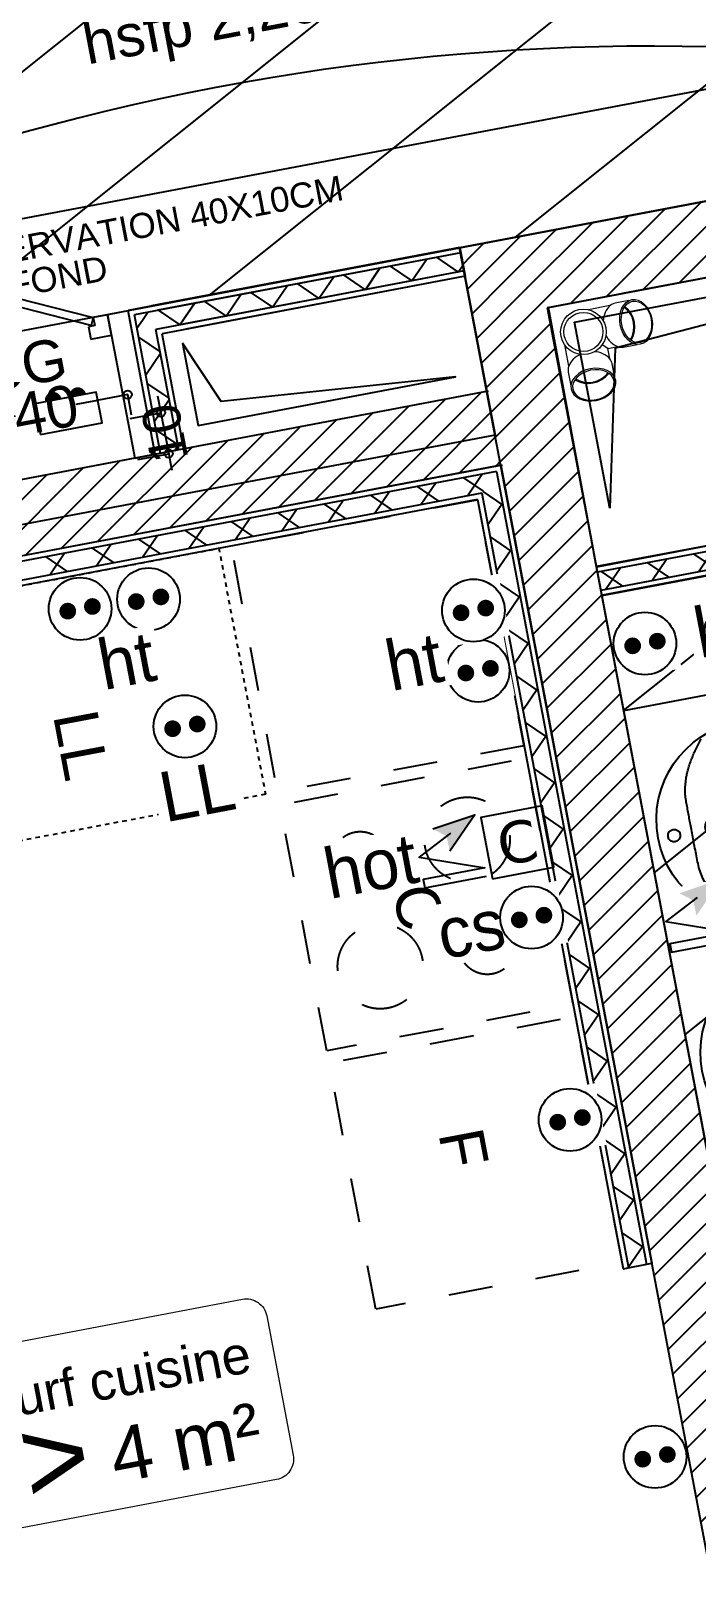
# Model space of a CAD drawing. Header units: centimetres. Extents: x 197412 to 267601, y -375791 to -305433.
# Drawn here: x 238656 to 240250, y -340925 to -337190 of the extents above; entities that cross this region are included whole.
import ezdxf

# ---------------------------------------------------------------- set-up
doc = ezdxf.new("R2010")
doc.units = ezdxf.units.CM
doc.header["$PDMODE"] = 67
doc.linetypes.add('Style de ligne -1', pattern=[0.41664, 0.20828, -0.20836])
for name, color, linetype in [('3-BAT C-Niveau 0', 250, 'Continuous'), ('prlm-EAU-CHU', 42, 'Continuous'), ('prlm-GT', 242, 'Continuous'), ('prlm-VMC', 62, 'Continuous')]:
    doc.layers.add(name, color=color, linetype=linetype)
for name, color, linetype, lineweight in [('FAUX PLAFOND', 9, 'Continuous', 25), ('prlm-ELEC-CFO', 1, 'Continuous', 25), ('RESERAVTION', 5, 'Continuous', 25)]:
    doc.layers.add(name, color=color, linetype=linetype, lineweight=lineweight)
doc.styles.add('Arial', font='arial.ttf')
doc.styles.add('Geneva', font='arial.ttf')
doc.styles.add('Helvetica', font='arial.ttf')
doc.styles.add('prlm-elec-cfo', font='comic.ttf', dxfattribs={"height": 12})
doc.styles.add('prlm-sejc', font='arial.ttf', dxfattribs={"height": 20})
doc.styles.get("Standard").update_dxf_attribs({"font": 'ARIALUNI.TTF', "height": 100})
doc.dimstyles.new('IS cotation 1_20ème', dxfattribs={"dimtxt": 90, "dimasz": 20, "dimexe": 0, "dimexo": 0, "dimgap": 3, "dimtad": 0, "dimdec": 0, "dimtxsty": 'Arial', "dimblk": 'ORIGIN', "dimcen": 0, "dimdle": 10, "dimclrd": 256, "dimclre": 256, "dimclrt": 256, "dimazin": 0, "dimtfac": 1, "dimtdec": 0, "dimtix": 1, "dimtmove": 0, "dimatfit": 0, "dimldrblk": 'ORIGIN', "dimfxl": 10, "dimfrac": 2, "dimtolj": 1, "dimlwd": -1, "dimlwe": 25, "dimarcsym": 0})
doc.dimstyles.get("Standard").update_dxf_attribs({"dimtxt": 100, "dimasz": 20, "dimexe": 0.18, "dimexo": 0.0625, "dimgap": 0, "dimtad": 0, "dimtoh": 1, "dimdec": 0, "dimlfac": 0.1, "dimzin": 0, "dimdsep": 46, "dimtxsty": 'Arial', "dimblk": 'ORIGIN', "dimcen": 0.09, "dimclrd": 256, "dimclre": 256, "dimclrt": 256, "dimadec": 0, "dimazin": 0, "dimtfac": 1, "dimtdec": 0, "dimtofl": 0, "dimtmove": 0, "dimatfit": 3, "dimldrblk": 'ORIGIN', "dimfxl": 1, "dimtolj": 1, "dimtzin": 0, "dimlwd": -1, "dimlwe": 25, "dimarcsym": 0})
pattern_1 = [(45, (82627.55, 127994.637), (-31.2347524, 39.0434405), [])]
pattern_2 = [(218.65981, (82441.66, 127994.64), (-199.24783, 287.75041), [])]

# ---------------------------------------------------------------- blocks, each defined once
blk = doc.blocks.new('xi.LL')
at = {"color": 0, "lineweight": 5}
blk.add_wipeout([(-7.5, -7.5), (7.5, -7.5), (7.5, 7.5), (-7.5, 7.5)], dxfattribs=at).dxf.layer = 'prlm-ELEC-CFO'
at = {"layer": 'prlm-ELEC-CFO', "color": 0, "linetype": 'ByBlock', "lineweight": 5, "const_width": 2}
for points in [[(-4, 0, 1), (-2, 0, 1)], [(2, 0, 1), (4, 0, 1)]]:
    blk.add_lwpolyline(points, format="xyb", close=True, dxfattribs=at)
at = {"layer": 'prlm-ELEC-CFO', "color": 0, "linetype": 'ByBlock', "lineweight": -2}
blk.add_circle((0, 0), 7.5, dxfattribs=at)
blk = doc.blocks.new('xi.HOT')
at = {"layer": 'prlm-ELEC-CFO', "lineweight": 5}
blk.add_hatch(color=0, dxfattribs=at).paths.add_polyline_path([(-3, 6), (-0.1, 3.7), (0, 0), (7.5, 7.5)])
at = {"layer": 'prlm-ELEC-CFO', "color": 0}
for points in [[(-3, 6), (7.5, 7.5), (0, 0)], [(0.95, 4.23), (-7.5, 0), (7.5, -5.5), (-7.5, -5.5), (-7.5, -7.5), (7.5, -7.5)]]:
    blk.add_lwpolyline(points, dxfattribs=at)
blk = doc.blocks.new('xi.PCS')
at = {"color": 0, "lineweight": 5}
blk.add_wipeout([(-7.5, -7.5), (7.5, -7.5), (7.5, 7.5), (-7.5, 7.5)], dxfattribs=at).dxf.layer = 'prlm-ELEC-CFO'
at = {"layer": 'prlm-ELEC-CFO', "color": 0, "linetype": 'ByBlock', "lineweight": 5, "const_width": 2}
for points in [[(-4, 0, 1), (-2, 0, 1)], [(2, 0, 1), (4, 0, 1)]]:
    blk.add_lwpolyline(points, format="xyb", close=True, dxfattribs=at)
at = {"layer": 'prlm-ELEC-CFO', "color": 0, "linetype": 'ByBlock', "lineweight": -2}
blk.add_circle((0, 0), 7.5, dxfattribs=at)
blk = doc.blocks.new('xi.SF32')
at = {"layer": 'prlm-ELEC-CFO', "color": 0, "flags": 128}
blk.add_lwpolyline([(-7.5, -7.5), (7.5, -7.5), (7.5, 7.5), (-7.5, 7.5)], close=True, dxfattribs=at)
at = {"layer": 'prlm-ELEC-CFO', "color": 0, "linetype": 'ByBlock', "insert": (0, 0), "char_height": 10, "width": 11.36, "attachment_point": 5}
blk.add_mtext('{\\fVerdana|b0|i0|c0|p34;C}', dxfattribs=at)
blk = doc.blocks.new('xi.PC')
at = {"color": 0, "lineweight": 5}
blk.add_wipeout([(-7.5, -7.5), (7.5, -7.5), (7.5, 7.5), (-7.5, 7.5)], dxfattribs=at).dxf.layer = 'prlm-ELEC-CFO'
at = {"layer": 'prlm-ELEC-CFO', "color": 0, "linetype": 'ByBlock', "lineweight": 5, "const_width": 2}
for points in [[(-4, 0, 1), (-2, 0, 1)], [(2, 0, 1), (4, 0, 1)]]:
    blk.add_lwpolyline(points, format="xyb", close=True, dxfattribs=at)
at = {"layer": 'prlm-ELEC-CFO', "color": 0, "linetype": 'ByBlock', "lineweight": -2}
blk.add_circle((0, 0), 7.5, dxfattribs=at)
blk = doc.blocks.new('xi.PCHT')
at = {"color": 0, "lineweight": 5}
blk.add_wipeout([(-7.5, -7.5), (7.5, -7.5), (7.5, 7.5), (-7.5, 7.5)], dxfattribs=at).dxf.layer = 'prlm-ELEC-CFO'
at = {"layer": 'prlm-ELEC-CFO', "color": 0, "linetype": 'ByBlock', "lineweight": 5, "const_width": 2}
for points in [[(-4, 0, 1), (-2, 0, 1)], [(2, 0, 1), (4, 0, 1)]]:
    blk.add_lwpolyline(points, format="xyb", close=True, dxfattribs=at)
at = {"layer": 'prlm-ELEC-CFO', "color": 0, "linetype": 'ByBlock', "lineweight": -2}
blk.add_circle((0, 0), 7.5, dxfattribs=at)
blk = doc.blocks.new('xi.4m²')
at = {"color": 0}
blk.add_wipeout([(-34.54, 20.54), (34.54, 20.54), (34.54, -20.54), (-34.54, -20.54)], dxfattribs=at).dxf.layer = 'prlm-ELEC-CFO'
at = {"layer": 'prlm-ELEC-CFO', "color": 0, "lineweight": 13}
blk.add_lwpolyline([(-31, 22), (31, 22, -0.414214), (36, 17), (36, -17, -0.414214), (31, -22), (-31, -22, -0.414214), (-36, -17), (-36, 17, -0.414214)], format="xyb", close=True, dxfattribs=at)
at = {"layer": 'prlm-ELEC-CFO', "color": 0, "attachment_point": 6, "line_spacing_factor": 0.8, "style": 'prlm-sejc'}
for s, insert, char_height in [('surf cuisine', (30.36, 8.9), 9), ('4 m²', (29.31, -9.19), 13)]:
    blk.add_mtext(s, dxfattribs=dict(at, insert=insert, char_height=char_height))
at = {"layer": 'prlm-ELEC-CFO', "color": 0, "style": 'prlm-sejc', "flags": 8}
blk.add_attdef('?', (-28.3, -16.79), '', height=20, dxfattribs=at)
blk = doc.blocks.new('xi.BL')
at = {"color": 0, "lineweight": 5}
blk.add_wipeout([(-7.5, -7.5), (7.5, -7.5), (7.5, 7.5), (-7.5, 7.5)], dxfattribs=at).dxf.layer = 'prlm-ELEC-CFO'
at = {"layer": 'prlm-ELEC-CFO', "lineweight": 5}
blk.add_hatch(color=0, dxfattribs=at).paths.add_polyline_path([(-3, 6), (-0.1, 3.7), (0, 0), (7.5, 7.5)])
at = {"layer": 'prlm-ELEC-CFO', "color": 0}
blk.add_lwpolyline([(0.95, 4.23), (-7.5, 0), (7.5, -5.5), (-7.5, -5.5), (-7.5, -7.5), (7.5, -7.5)], dxfattribs=at)
blk = doc.blocks.new('xi.pcsg')
at = {"color": 0}
blk.add_wipeout([(-7.5, 7.5), (7.5, 7.5), (7.5, 0), (-7.5, 0)], dxfattribs=at).dxf.layer = 'prlm-ELEC-CFO'
at = {"layer": 'prlm-ELEC-CFO', "color": 0}
blk.add_lwpolyline([(-7.5, 0), (7.5, 0), (7.5, 7.5), (-7.5, 7.5)], close=True, dxfattribs=at)
at = {"layer": 'prlm-ELEC-CFO', "color": 0, "linetype": 'ByBlock', "lineweight": 5, "const_width": 2}
for points in [[(-2, 7.5, 1), (-4, 7.5)], [(4, 7.5, 1), (2, 7.5)]]:
    blk.add_lwpolyline(points, format="xyb", dxfattribs=at)
blk = doc.blocks.new('xi.cee3')
at = {"layer": 'prlm-EAU-CHU', "color": 0, "lineweight": 13}
for p, q in [((-5.34, 12.09), (-5.34, 8.77)), ((5.34, 8.77), (5.34, 12.09)), ((-5, 7.43), (-5, 2.17)), ((5, 5), (3.85, 3.85)), ((5, 5), (5, 7.43)), ((7.43, 5), (5, 5)), ((12.09, 5.34), (8.77, 5.34)), ((2.17, -5), (7.43, -5)), ((8.77, -5.34), (12.09, -5.34))]:
    blk.add_line(p, q, dxfattribs=at)
for radius in [5.45, 4.69]:
    blk.add_circle((0, 0), radius, dxfattribs=at)
for centre, radius, start, end in [((0, 6.15), 6.29, 48.8644, 131.1356), ((0, 6.35), 5.87, 47.8311, 131.8233), ((-2.66, 8.75), 2.68, 180.4039, 207.2524), ((-0.74, 10.12), 5.03, 211.1457, 259.1022), ((0.74, 10.12), 5.03, 280.8978, 328.8543), ((2.66, 8.75), 2.68, 332.7476, 359.5961), ((10.12, 0.74), 5.03, 121.1457, 169.1022), ((8.75, 2.66), 2.68, 90.4039, 117.2524), ((6.35, 0), 5.87, 318.1767, 42.1689), ((6.15, 0), 6.29, 318.8644, 41.1356), ((10.12, -0.74), 5.03, 190.8978, 238.8543), ((8.75, -2.66), 2.68, 242.7476, 269.5961)]:
    blk.add_arc(centre, radius, start, end, dxfattribs=at)
for centre, major_axis, ratio in [((0, 12.84), (5.44, 0), 0.708306), ((0, 12.94), (5.05, 0), 0.707331)]:
    blk.add_ellipse(centre, major_axis=major_axis, ratio=ratio, dxfattribs=at)
at = {"layer": 'prlm-EAU-CHU', "color": 0, "lineweight": 13, "extrusion": (0, 0, -1)}
for centre, major_axis, ratio in [((12.84, 0), (0, 5.44), 0.708306), ((12.94, 0), (0, 5.05), 0.707331)]:
    blk.add_ellipse(centre, major_axis=major_axis, ratio=ratio, dxfattribs=at)
blk = doc.blocks.new('_Origin')
at = {"color": 0, "linetype": 'ByBlock', "lineweight": -2}
blk.add_line((0, 0), (-1, 0), dxfattribs=at)
blk.add_circle((0, 0), 0.5, dxfattribs=at)
blk = doc.blocks.new('*D683')
at = {"layer": 'Defpoints', "color": 0, "transparency": 16777216}
for p in [(238886.7, -338060.9), (238896, -338109.9), (238503, -338184.3)]:
    blk.add_point(p, dxfattribs=at)
at = {"layer": 'RESERAVTION', "transparency": 16777216}
for p, q in [((238867.1, -338064.7), (238762.4, -338084.5)), ((238513.4, -338131.7), (238618, -338111.8))]:
    blk.add_line(p, q, dxfattribs=at)
at = {"layer": 'RESERAVTION', "lineweight": 25, "transparency": 16777216}
for p, q in [((238896, -338109.8), (238886.7, -338060.8)), ((238503, -338184.2), (238493.7, -338135.2))]:
    blk.add_line(p, q, dxfattribs=at)
at = {"layer": 'RESERAVTION', "transparency": 16777216, "xscale": 20, "yscale": 20, "zscale": 20}
for p, rotation in [((238886.7, -338060.9), 10.72360141139326), ((238493.7, -338135.4), 190.7236014113933)]:
    blk.add_blockref('_Origin', p, dxfattribs=dict(at, rotation=rotation))
at = {"layer": 'RESERAVTION', "transparency": 16777216, "insert": (238690.2, -338098.2), "char_height": 100, "attachment_point": 5, "rotation": 10.7236, "style": 'Arial'}
blk.add_mtext('\\A1;40', dxfattribs=at)
blk = doc.blocks.new('*D687')
at = {"layer": 'Defpoints', "color": 0, "transparency": 16777216}
for p in [(238892.7, -338118.2), (238911.3, -338216.4), (238985, -338202.5)]:
    blk.add_point(p, dxfattribs=at)
at = {"layer": 'RESERAVTION', "transparency": 16777216}
for p, q in [((238962.7, -338084.6), (238958.9, -338064.9)), ((238966.4, -338104.2), (238985, -338202.5)), ((238988.7, -338222.1), (238992.4, -338241.8))]:
    blk.add_line(p, q, dxfattribs=at)
at = {"layer": 'RESERAVTION', "lineweight": 25, "transparency": 16777216}
for p, q in [((238892.7, -338118.2), (238966.4, -338104.2)), ((238911.3, -338216.4), (238985, -338202.5))]:
    blk.add_line(p, q, dxfattribs=at)
at = {"layer": 'RESERAVTION', "transparency": 16777216, "xscale": 20, "yscale": 20, "zscale": 20}
for p, rotation in [((238966.4, -338104.2), 280.7236014113932), ((238985, -338202.5), 100.7236014113933)]:
    blk.add_blockref('_Origin', p, dxfattribs=dict(at, rotation=rotation))
at = {"layer": 'RESERAVTION', "transparency": 16777216, "insert": (238975.7, -338153.4), "char_height": 90, "attachment_point": 5, "rotation": 100.7236, "style": 'Arial'}
blk.add_mtext('\\A1;10', dxfattribs=at)
blk = doc.blocks.new('Groupe-54-1')
at = {"linetype": 'Continuous', "flags": 128}
blk.add_lwpolyline([(15785.65, -46799.15), (15763.32, -46681.25), (15817.36, -46671.01), (15839.69, -46788.92)], close=True, dxfattribs=at)
at = {"linetype": 'Continuous'}
for centre, major_axis in [((15794.89, -46707.44), (-23.34, -4.42)), ((15785.36, -46709.13), (0.47, -2.46)), ((15775.4, -46711.23), (0.28, -1.47)), ((15805.45, -46763.23), (-23.34, -4.42)), ((15795.97, -46765.14), (-0.47, 2.46)), ((15785.93, -46766.82), (-0.28, 1.47))]:
    blk.add_ellipse(centre, major_axis=major_axis, ratio=1, dxfattribs=at)
for points in [[(15789.89, -46730.24), (15782.5, -46725.05), (15779.5, -46709.74), (15777.08, -46696.46), (15781.9, -46688.05)], [(15792.47, -46743.84), (15787.48, -46751.37), (15790.28, -46766.71), (15792.89, -46779.96), (15800.46, -46786.03)]]:
    blk.add_open_spline(points, degree=2, dxfattribs=at)
blk = doc.blocks.new('Groupe-141-1')
at = {"linetype": 'Style de ligne -1', "ltscale": 50.8, "flags": 128}
blk.add_lwpolyline([(15739.39, -46689.69), (15680.43, -46700.78), (15669.33, -46641.82), (15728.3, -46630.72)], close=True, dxfattribs=at)
blk = doc.blocks.new('Groupe-142-1')
at = {"linetype": 'Style de ligne -1', "ltscale": 50.8, "flags": 128}
blk.add_lwpolyline([(15692.2, -46762.78), (15681.01, -46703.83), (15739.95, -46692.64), (15751.15, -46751.58)], close=True, dxfattribs=at)
at = {"linetype": 'Style de ligne -1', "ltscale": 50.8}
for points in [[(15720.02, -46703.82), (15717.77, -46705.37), (15715.42, -46710.3), (15715.87, -46715.73), (15718.98, -46720.21), (15723.92, -46722.53), (15729.38, -46722.08), (15733.88, -46718.98), (15736.23, -46714.05), (15735.79, -46708.62), (15732.68, -46704.14), (15727.73, -46701.82), (15722.27, -46702.27), (15720.02, -46703.82)], [(15704.04, -46722.6), (15705.55, -46721.57), (15707.11, -46718.28), (15706.81, -46714.66), (15704.74, -46711.68), (15701.44, -46710.13), (15697.81, -46710.43), (15694.8, -46712.5), (15693.24, -46715.78), (15693.53, -46719.4), (15695.61, -46722.39), (15698.91, -46723.94), (15702.54, -46723.64), (15704.04, -46722.6)], [(15710.81, -46750.91), (15713.07, -46749.36), (15715.41, -46744.43), (15714.97, -46739), (15711.86, -46734.53), (15706.91, -46732.2), (15701.46, -46732.65), (15696.95, -46735.76), (15694.61, -46740.68), (15695.05, -46746.11), (15698.16, -46750.59), (15703.11, -46752.92), (15708.56, -46752.47), (15710.81, -46750.91)], [(15726.79, -46732.13), (15725.29, -46733.17), (15723.73, -46736.45), (15724.02, -46740.07), (15726.1, -46743.06), (15729.39, -46744.61), (15733.03, -46744.31), (15736.03, -46742.24), (15737.6, -46738.95), (15737.3, -46735.33), (15735.23, -46732.35), (15731.93, -46730.79), (15728.29, -46731.1), (15726.79, -46732.13)]]:
    blk.add_open_spline(points, degree=2, dxfattribs=at)
blk = doc.blocks.new('Groupe-143-1')
blk.add_blockref('Groupe-142-1', (0, 0))
at = {"insert": (15719.42, -46727.37), "char_height": 10.66, "attachment_point": 2, "rotation": 280.725, "line_spacing_factor": 1.060906, "style": 'Geneva'}
blk.add_mtext('C', dxfattribs=at)
blk = doc.blocks.new('Groupe-144-1')
at = {"linetype": 'Style de ligne -1', "ltscale": 50.8, "flags": 128}
blk.add_lwpolyline([(15703.95, -46824.67), (15692.76, -46765.72), (15751.7, -46754.53), (15762.9, -46813.48)], close=True, dxfattribs=at)
at = {"insert": (15730.24, -46785.09), "char_height": 10.66, "attachment_point": 2, "rotation": 280.725, "line_spacing_factor": 1.060906, "style": 'Geneva'}
blk.add_mtext('F', dxfattribs=at)

msp = doc.modelspace()

# ---------------------------------------------------------------- hatches: boundary and pattern name
h = msp.add_hatch()
h.set_pattern_fill('02_ISOLANT', color=256, scale=10, angle=-169.2764, style=0, pattern_type=2)
h.set_pattern_definition([(235.723595, (82441.66, 127994.64), (66.106423, -45.054865), []), (325.723595, (82441.66, 127994.64), (-45.054865, -66.106423), [])])
h.paths.add_polyline_path([(239734.9, -338296.8), (239770, -338245.4), (237211.9, -338729.8), (237263.3, -338764.8)])
h = msp.add_hatch()
h.set_pattern_fill('02_ISOLANT', color=256, scale=10, angle=-79.2766, style=0, pattern_type=2)
h.set_pattern_definition([(325.723442, (82441.66, 127994.64), (45.055041, 66.106303), []), (55.723442, (82441.66, 127994.64), (66.106303, -45.055041), [])])
h.paths.add_polyline_path([(239770, -338245.4), (239734.9, -338296.8), (240086.5, -340153), (240129.7, -340144.8)])
at = {"linetype": 'Continuous'}
h = msp.add_hatch(dxfattribs=at)
h.set_pattern_fill('02_ISOLANT', color=256, scale=10, angle=-169.2764, style=0, pattern_type=2)
h.set_pattern_definition([(235.723595, (82441.66, 127994.64), (66.106423, -45.054865), []), (325.723595, (82441.66, 127994.64), (-45.054865, -66.106423), [])])
h.paths.add_polyline_path([(240575.9, -338424.7), (240524.5, -338389.7), (240012.1, -338486.7), (240020.3, -338530)])
at = {"layer": '3-BAT C-Niveau 0'}
h = msp.add_hatch(dxfattribs=at)
h.set_pattern_fill('BA 13', color=9, scale=10, style=0, pattern_type=2)
h.set_pattern_definition(pattern_2)
h.paths.add_polyline_path([(240002.8, -338439.4), (240301.4, -340016), (242147.4, -339667.6), (242147.8, -339667.7), (242531.6, -339593.6), (242672.5, -340331.5), (243703.5, -340136.6), (243639.7, -339799.6), (243688.8, -339790.3), (243813.5, -340448.6), (245084, -340208), (244959.3, -339549.6), (246810.9, -339198.9), (246772.2, -338984.9), (246821.3, -338975.6), (246855.4, -339155.5), (249206.8, -338710.2), (248732.7, -336179.5), (245689.6, -336754.9), (245950, -338129.8), (246637.3, -337999.6), (246646.6, -338048.8), (243776.9, -338592.1), (243692.5, -338146.3), (243739.7, -338137.4), (243818.6, -338533.2), (245114.6, -338287.9), (244850.4, -336913.7), (243536.8, -337162.5), (243553.4, -337250), (243504.3, -337259.3), (243487.7, -337171.8), (242126.6, -337429.6), (242249.7, -338079.7), (242200.6, -338089), (242077.5, -337438.8), (241388.6, -337569.3), (241521.1, -338257.8), (240020.2, -338542)])
h = msp.add_hatch(dxfattribs=at)
h.set_pattern_fill('MURS MACONNERIE-2', color=256, scale=10, style=0, pattern_type=2)
h.set_pattern_definition(pattern_1)
h.paths.add_polyline_path([(242390.1, -337379.7), (242356.6, -337202.8), (239681.7, -337709.4), (239892.1, -337852.8)])
h = msp.add_hatch(dxfattribs=at)
h.set_pattern_fill('02_ISOLANT', color=256, scale=10, angle=-169.2764, style=0, pattern_type=2)
h.set_pattern_definition([(235.723595, (82441.66, 127994.64), (66.106423, -45.054865), []), (325.723595, (82441.66, 127994.64), (-45.054865, -66.106423), [])])
h.paths.add_polyline_path([(239692.9, -337764.7), (239684.8, -337721.5), (238902.7, -337869.6), (238954.1, -337904.6)])
h = msp.add_hatch(dxfattribs=at)
h.set_pattern_fill('02_ISOLANT', color=256, scale=10, angle=-169.2764, style=0, pattern_type=2)
h.set_pattern_definition([(235.723595, (82441.66, 127994.64), (66.106423, -45.054865), []), (325.723595, (82441.66, 127994.64), (-45.054865, -66.106423), [])])
h.paths.add_polyline_path([(239692.9, -337764.7), (239684.8, -337721.5), (238959.1, -337858.9), (239010.5, -337893.9)])
h = msp.add_hatch(dxfattribs=at)
h.set_pattern_fill('MURS MACONNERIE-2', color=256, scale=10, style=0, pattern_type=2)
h.set_pattern_definition(pattern_1)
h.paths.add_polyline_path([(240965.5, -344488.6), (241142.4, -344455.1), (239892.1, -337852.8), (239681.7, -337709.4)])
h = msp.add_hatch(dxfattribs=at)
h.set_pattern_fill('02_ISOLANT', color=256, scale=10, angle=100.7236, style=0, pattern_type=2)
h.set_pattern_definition([(145.723595, (82441.66, 127994.64), (-45.054865, -66.106423), []), (235.723595, (82441.66, 127994.64), (-66.106423, 45.054865), [])])
h.paths.add_polyline_path([(238965.6, -338201.8), (239008.9, -338193.6), (238954.1, -337904.6), (238902.7, -337869.6)])
h = msp.add_hatch(dxfattribs=at)
h.set_pattern_fill('MURS MACONNERIE-2', color=256, scale=10, style=0, pattern_type=2)
h.set_pattern_definition(pattern_1)
h.paths.add_polyline_path([(239783.5, -338229.8), (239750, -338053), (238019.3, -338380.4), (237876, -338590.8)])
at = {"layer": 'FAUX PLAFOND'}
h = msp.add_hatch(dxfattribs=at)
h.set_pattern_fill('BA 13', color=6, scale=10, style=0, pattern_type=2)
h.set_pattern_definition(pattern_2)
h.paths.add_polyline_path([(231437.6, -339270.7), (231393.3, -339279.1), (231393.3, -339279.2), (229700.5, -339599.8), (224818.6, -340524.4), (224818.6, -340524.3), (222646.5, -340935.7), (222646.5, -340935.7), (218945.4, -341636.6), (220323.7, -348914.6), (219107.7, -349144.9), (217729.4, -341866.9), (214344.2, -342508), (214325.6, -342409.7), (212095.3, -342832.1), (211556.4, -339986.5), (213785.8, -339559.1), (213767.1, -339460.8), (215316, -339167.5), (217152.3, -338819.7), (216443.4, -335076.3), (217624.3, -334852.7), (218340.7, -338635.3), (222076.9, -337927.7), (222128.4, -338199.9), (220944.3, -338424.1), (221396.5, -340811.7), (224752.6, -340175.9), (224395.1, -338287.7), (225513.6, -338075.9), (225706.2, -339093.9), (231208.4, -338051.9), (231208.4, -338052), (244427.3, -335548.6), (244658, -336766.9)])
h.paths.add_polyline_path([(217555.2, -339065.9), (218007.3, -341453.4), (220217.4, -341034.9), (219765.3, -338647.4)])
h.paths.add_polyline_path([(214589.7, -342100.7), (216484.4, -341741.8), (216032.3, -339354.3), (214137.6, -339713.1)])

# ---------------------------------------------------------------- linework, layer by layer
for p, q in [((238484.4, -337794.6), (238804.2, -337875.9)), ((238799.2, -337895.3), (238479.4, -337814)), ((238804.2, -337875.9), (238799.2, -337895.3)), ((238838.6, -337869.4), (238804.2, -337875.9)), ((238804.2, -337875.9), (238807.9, -337895.6)), ((238847.9, -337918.6), (238838.6, -337869.4)), ((238807.9, -337895.6), (238793.2, -337898.4)), ((238793.2, -337898.4), (238798.7, -337927.9)), ((238798.7, -337927.9), (238847.9, -337918.6)), ((238903.7, -338213.3), (238510.7, -338287.8)), ((239780.3, -338230.2), (237196.7, -338719.4)), ((239770, -338245.4), (237211.9, -338729.8)), ((239770, -338245.4), (237211.9, -338729.8)), ((239770, -338245.4), (240129.7, -340144.8)), ((239770, -338245.4), (240129.7, -340144.8)), ((239780.3, -338230.2), (240142.5, -340142.4)), ((239780.3, -338230.2), (240142.5, -340142.4)), ((239734.9, -338296.8), (237263.3, -338764.8)), ((239734.9, -338296.8), (237263.3, -338764.8)), ((239734.9, -338296.8), (240086.5, -340153)), ((239734.9, -338296.8), (240086.5, -340153)), ((239724.6, -338312), (237278.5, -338775.2)), ((239724.6, -338312), (237278.5, -338775.2)), ((239724.6, -338312), (240073.7, -340155.4)), ((240073.7, -340155.4), (240142.5, -340142.4))]:
    msp.add_line(p, q)
at = {"linetype": 'Continuous', "lineweight": 25}
for p, q in [((240509.3, -338379.3), (240009.6, -338474)), ((240591.1, -338435.1), (240022.7, -338542.7))]:
    msp.add_line(p, q, dxfattribs=at)
at = {"linetype": 'Continuous'}
for p, q in [((240524.5, -338389.7), (240012.1, -338486.7)), ((240524.5, -338389.7), (240012.1, -338486.7)), ((240575.9, -338424.7), (240020.3, -338530)), ((240575.9, -338424.7), (240020.3, -338530)), ((240591.1, -338435.1), (240022.7, -338542.7))]:
    msp.add_line(p, q, dxfattribs=at)
at = {"linetype": 'Continuous', "flags": 128}
msp.add_lwpolyline([(240041.3, -338333), (239956.9, -337887.7), (241185.8, -337654.9), (240054.1, -337950)], close=True, dxfattribs=at)
at = {"linetype": 'Style de ligne -1', "ltscale": 50.8, "flags": 128}
msp.add_lwpolyline([(239217, -339018.7), (238627.5, -339130.6), (238515.6, -338541.1), (239105, -338429.2)], close=True, dxfattribs=at)
at = {"layer": '3-BAT C-Niveau 0'}
for p, q in [((242356.6, -337202.8), (239681.7, -337709.4)), ((242356.6, -337202.8), (239681.7, -337709.4)), ((242390.1, -337379.7), (239892.1, -337852.8)), ((242390.1, -337379.7), (240071.6, -337818.8)), ((239682.3, -337708.7), (238887.5, -337859.2)), ((239684.8, -337721.5), (238902.7, -337869.6)), ((239684.8, -337721.5), (238902.7, -337869.6)), ((239682.3, -337708.7), (238943.9, -337848.5)), ((239684.8, -337721.5), (238959.1, -337858.9)), ((239684.8, -337721.5), (238959.1, -337858.9)), ((240965.5, -344488.6), (239681.7, -337709.4)), ((240965.5, -344488.6), (239681.7, -337709.4)), ((239682.3, -337708.7), (239695.4, -337777.5)), ((239682.3, -337708.7), (239695.4, -337777.5)), ((239692.9, -337764.7), (238954.1, -337904.6)), ((239692.9, -337764.7), (238954.1, -337904.6)), ((239692.9, -337764.7), (239010.5, -337893.9)), ((239692.9, -337764.7), (239010.5, -337893.9)), ((239695.4, -337777.5), (238969.3, -337915)), ((239695.4, -337777.5), (238969.3, -337915)), ((239695.4, -337777.5), (239025.7, -337904.3)), ((239695.4, -337777.5), (239025.7, -337904.3)), ((238952.9, -338204.2), (238887.5, -337859.2)), ((238952.9, -338204.2), (238887.5, -337859.2)), ((238965.6, -338201.8), (238902.7, -337869.6)), ((238965.6, -338201.8), (238902.7, -337869.6)), ((239894.7, -337852.3), (239892.1, -337852.8)), ((241142.4, -344455.1), (239892.1, -337852.8)), ((241142.4, -344455.1), (239892.1, -337852.8)), ((239008.9, -338193.6), (238954.1, -337904.6)), ((239008.9, -338193.6), (238954.1, -337904.6)), ((239021.6, -338191.2), (238969.3, -337915)), ((239750, -338053), (238019.3, -338380.4)), ((239750, -338053), (238019.3, -338380.4)), ((239021.6, -338191.2), (238952.9, -338204.2)), ((239783.5, -338229.8), (237876, -338590.8)), ((239783.5, -338229.8), (237876, -338590.8))]:
    msp.add_line(p, q, dxfattribs=at)
at = {"layer": '3-BAT C-Niveau 0', "ltscale": 50.8, "flags": 128}
for points in [[(243487.7, -337171.8), (242126.6, -337429.6), (242249.7, -338079.7), (242200.6, -338089), (242077.5, -337438.8), (241388.6, -337569.3), (241521.1, -338257.8), (240020.2, -338542)], [(240002.8, -338439.4), (240301.4, -340016), (242147.4, -339667.6), (242147.8, -339667.7), (242531.6, -339593.6), (242672.5, -340331.5), (243703.5, -340136.6)]]:
    msp.add_lwpolyline(points, dxfattribs=at)
at = {"layer": '3-BAT C-Niveau 0', "flags": 128}
for points in [[(239766.6, -338157.9), (238095.4, -338474.4), (238010.5, -338025.9), (239681.7, -337709.4)], [(239018.1, -337937.9), (239055.4, -338134.7), (239671.8, -338018), (239110.4, -338077.4)]]:
    msp.add_lwpolyline(points, close=True, dxfattribs=at)
at = {"layer": 'prlm-GT'}
msp.add_lwpolyline([(239895, -337852.4), (241340, -337578.3), (241372.9, -337817.6), (240436.5, -337995), (240509.3, -338379.3), (240009.5, -338472.7)], close=True, dxfattribs=at)

# ---------------------------------------------------------------- block references
at = {"xscale": 10, "yscale": 10, "zscale": 10}
for name in ['Groupe-141-1', 'Groupe-54-1', 'Groupe-143-1', 'Groupe-144-1']:
    msp.add_blockref(name, (82441.7, 127994.6), dxfattribs=at)
at = {"layer": 'prlm-EAU-CHU', "xscale": 10, "yscale": 10, "zscale": 10, "rotation": 280.7236014113943}
msp.add_blockref('xi.cee3', (239978.3, -337910.7), dxfattribs=at)

# ---------------------------------------------------------------- texts
at = {"insert": (238827.8, -338890.9), "char_height": 106.57, "attachment_point": 2, "rotation": 280.725, "line_spacing_factor": 1.060906, "style": 'Geneva'}
msp.add_mtext('LL', dxfattribs=at)
at = {"layer": '3-BAT C-Niveau 0', "color": 5, "style": 'Helvetica'}
msp.add_text('hsfp 2,20m', height=100, rotation=10.7236, dxfattribs=at).set_placement((238790.2, -337270.2))
at = {"layer": 'RESERAVTION', "style": 'Arial'}
for s, p in [('RESERVATION 40X10CM', (238428.1, -337779.4)), ('PLAFOND', (238453.9, -337859.4))]:
    msp.add_text(s, height=60, rotation=10.7236, dxfattribs=at).set_placement(p)

# ---------------------------------------------------------------- dimensions: what is measured, and where the dimension line sits
at = {"layer": 'RESERAVTION'}
dim = msp.add_linear_dim(base=(238985, -338202.5), p1=(238892.7, -338118.2), p2=(238911.3, -338216.4), angle=100.7236, dimstyle='IS cotation 1_20ème', override={"dimlfac": 0.1, "dimzin": 0, "dimdsep": 46, "dimpost": '<>'}, dxfattribs=at)
dim.commit()
dim.dimension.update_dxf_attribs({"geometry": '*D687', "text_midpoint": (238975.7, -338153.4)})

# ---------------------------------------------------------------- next in the draw order: block references
at = {"layer": 'prlm-ELEC-CFO', "xscale": 10, "yscale": 10, "zscale": 10, "rotation": 10.72360141139323}
for name, p in [('xi.pcsg', (238751.7, -338142.7)), ('xi.PCHT', (238936.7, -338551.2)), ('xi.PCHT', (239726.2, -338722.5)), ('xi.BL', (240249.2, -339309.1)), ('xi.PC', (239946.3, -339798.7)), ('xi.PC', (240150, -340606.2))]:
    msp.add_blockref(name, p, dxfattribs=at)
msp.add_blockref('xi.4m²', (238897.8, -340502.3), dxfattribs=at).add_auto_attribs({'?': '>'})

# ---------------------------------------------------------------- next in the draw order: texts
at = {"layer": 'prlm-ELEC-CFO', "char_height": 120, "attachment_point": 5, "rotation": 10.7236, "line_spacing_factor": 0.8, "style": 'prlm-elec-cfo', "bg_fill": 3, "box_fill_scale": 1.1, "bg_fill_color": 256, "bg_fill_transparency": 0}
for s, insert in [('ht', (240311.6, -338622.1)), ('LL', (239053.1, -339010.6)), ('hot', (239469, -339191))]:
    msp.add_mtext(s, dxfattribs=dict(at, insert=insert))

# ---------------------------------------------------------------- next in the draw order: hatches: boundary and pattern name
at = {"layer": 'RESERAVTION'}
h = msp.add_hatch(dxfattribs=at)
h.set_pattern_fill('JIS_RC_18', color=256, scale=100)
h.set_pattern_definition([(55.7236, (0, 0), (-1487.395, 1013.734), []), (55.7236, (98.3, 18.6), (-1487.395, 1013.734), []), (55.7236, (196.5, 37.2), (-1487.395, 1013.734), [])])
h.paths.add_polyline_path([(238884.4, -338118.7), (238568.4, -338178.5), (238560.9, -338188.7), (238564.3, -338181), (238564.5, -338179.3), (238503.7, -338190.8), (238521.8, -338286.4), (238902.5, -338214.3)])

# ---------------------------------------------------------------- next in the draw order: linework, layer by layer
at = {"flags": 128}
msp.add_lwpolyline([(238838.6, -337869.4), (238903.7, -338213.3), (238952.8, -338204), (238887.7, -337860.1)], close=True, dxfattribs=at)
at = {"layer": 'prlm-ELEC-CFO'}
msp.add_arc((240147.3, -342833.5), 5607.5, 78.3732, 121.9234, dxfattribs=at)

# ---------------------------------------------------------------- next in the draw order: block references
at = {"layer": 'prlm-ELEC-CFO', "xscale": 10, "yscale": 10, "zscale": 10, "rotation": 10.72360141139323}
for name, p in [('xi.PCHT', (240125.8, -338657.3)), ('xi.LL', (239023.9, -338855.9)), ('xi.HOT', (239658.3, -339155.1))]:
    msp.add_blockref(name, p, dxfattribs=at)

# ---------------------------------------------------------------- next in the draw order: texts
at = {"layer": 'prlm-ELEC-CFO', "style": 'Geneva'}
msp.add_text('SG', height=99.66, rotation=10.7236, dxfattribs=at).set_placement((238550.7, -338057.5))
at = {"layer": 'prlm-ELEC-CFO', "insert": (239572.6, -338701), "char_height": 120, "attachment_point": 5, "rotation": 10.7236, "line_spacing_factor": 0.8, "style": 'prlm-elec-cfo', "bg_fill": 3, "box_fill_scale": 1.1, "bg_fill_color": 256, "bg_fill_transparency": 0}
msp.add_mtext('ht', dxfattribs=at)

# ---------------------------------------------------------------- next in the draw order: dimensions: what is measured, and where the dimension line sits
at = {"layer": 'RESERAVTION'}
dim = msp.add_linear_dim(base=(238886.7, -338060.9), p1=(238503, -338184.3), p2=(238896, -338109.9), angle=10.7236, dimstyle='Standard', override={"dimtxsty": 'Arial'}, dxfattribs=at)
dim.commit()
dim.dimension.update_dxf_attribs({"geometry": '*D683', "text_midpoint": (238690.2, -338098.2)})

# ---------------------------------------------------------------- next in the draw order: block references
at = {"layer": 'prlm-ELEC-CFO', "xscale": 10, "yscale": 10, "zscale": 10, "rotation": 10.72360141139323}
msp.add_blockref('xi.PCHT', (239714.8, -338578.1), dxfattribs=at)

# ---------------------------------------------------------------- next in the draw order: texts
at = {"layer": 'prlm-ELEC-CFO', "char_height": 120, "attachment_point": 5, "rotation": 10.7236, "line_spacing_factor": 0.8, "style": 'prlm-elec-cfo', "bg_fill": 3, "box_fill_scale": 1.1, "bg_fill_color": 256, "bg_fill_transparency": 0}
for s, insert in [('ht', (238884, -338698.6)), ('cs', (239709.5, -339341.4))]:
    msp.add_mtext(s, dxfattribs=dict(at, insert=insert))

# ---------------------------------------------------------------- next in the draw order: block references
at = {"layer": 'prlm-ELEC-CFO', "xscale": 10, "yscale": 10, "zscale": 10, "rotation": 10.72360141139323}
for name, p in [('xi.PCHT', (238772.7, -338574.2)), ('xi.PCS', (239854.3, -339313.9))]:
    msp.add_blockref(name, p, dxfattribs=at)

# ---------------------------------------------------------------- next in the draw order: linework, layer by layer
at = {"layer": '3-BAT C-Niveau 0', "ltscale": 50.8, "flags": 128}
msp.add_lwpolyline([(225706.2, -339093.9), (231208.4, -338051.9), (231208.4, -338052), (244427.3, -335548.6), (244658, -336766.9), (231437.6, -339270.7), (231393.3, -339279.1), (231393.3, -339279.2), (229700.5, -339599.8)], dxfattribs=at)
at = {"layer": 'prlm-VMC'}
msp.add_line((232524.6, -338796.3), (246075.4, -336230.1), dxfattribs=at)

# ---------------------------------------------------------------- next in the draw order: block references
at = {"layer": 'prlm-ELEC-CFO', "xscale": 10, "yscale": 10, "zscale": 10, "rotation": 10.72360141139323}
msp.add_blockref('xi.SF32', (239820.2, -339133.8), dxfattribs=at)

doc.saveas('drawing.dxf')
